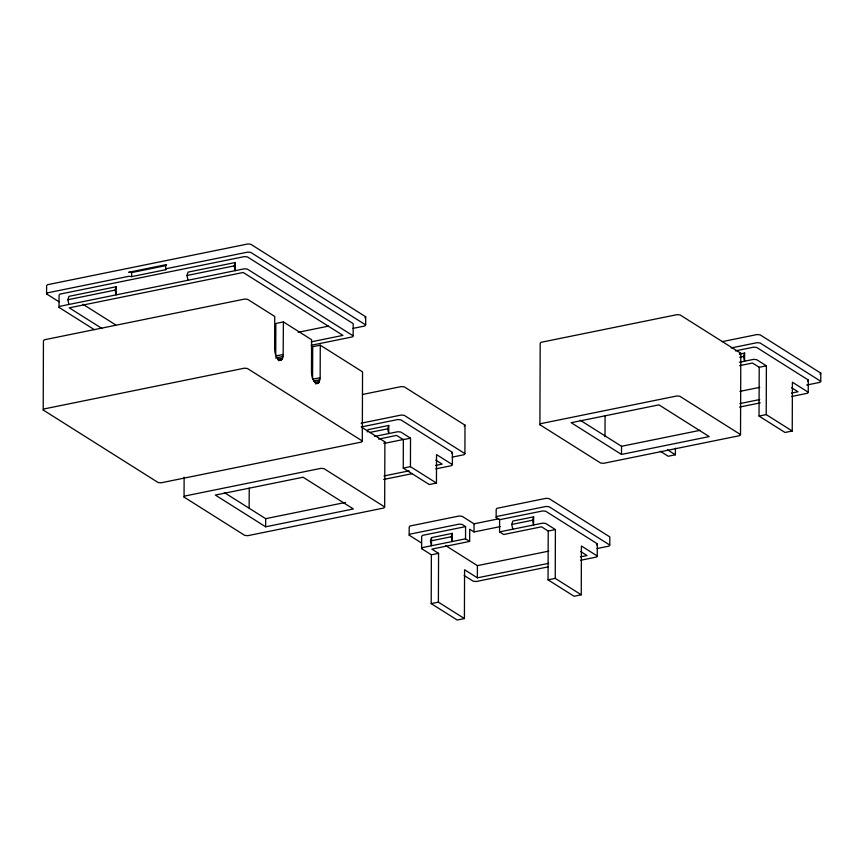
<?xml version="1.0" encoding="UTF-8"?>
<svg xmlns="http://www.w3.org/2000/svg" width="864" height="864" viewBox="0 0 864 864"><rect width="100%" height="100%" fill="white"/><g stroke="black" fill="none" stroke-linecap="round" stroke-linejoin="round"><path stroke-width="1.3" d="M320.263 345.179L320.155 377.708L312.584 379.242L312.703 346.712L320.263 345.179L362.545 371.855L362.297 440.986L361.498 442.055L161.082 482.803L158.112 482.512L43.2 410.011L43.438 340.88L44.248 339.811L244.663 299.052L247.633 299.354L274.73 316.451L274.622 348.98C274.871 353.074 275.8 358.56 280.055 360.288L282.01 359.402L283.144 356.465L283.403 321.926L275.843 323.46L275.735 355.99L283.295 354.456M59.098 301.828L46.58 293.933L46.613 285.8L47.412 284.731L247.828 243.972L250.798 244.274L365.71 316.775L365.677 324.907L364.878 325.976L353.009 328.385M94.295 329.638L59.033 307.39L59.076 295.196L59.886 294.127L244.415 256.597L247.385 256.9L353.192 323.644L353.149 335.848L352.339 336.917L311.126 345.298M116.208 286.729L116.186 294.862L115.106 290.11L116.208 286.729L68.947 296.341L67.846 299.732L68.915 304.474M46.58 293.933L47.39 292.864L128.682 276.329L131.663 276.631L131.674 272.57L165.704 265.648L166.514 264.578L128.704 272.268L131.674 272.57M131.663 276.631L165.694 269.708L165.704 265.648M435.769 468.871L451.57 465.653L452.38 464.584L452.423 452.38L400.82 419.828L397.84 419.526L361.271 426.967L384.89 441.871L384.664 506.941L383.854 508.01L247.73 535.691L244.75 535.388L184.054 497.092L184.118 477.176M235.321 262.505L235.289 270.637L234.22 265.885L235.321 262.505L188.06 272.117L186.959 275.508L188.028 280.249M249.145 507.881L249.221 488.149M265.648 526.802L215.341 495.072L303.07 477.23L353.365 508.961L265.648 526.802L265.669 518.67L224.316 492.577M388.757 425.444L388.724 433.577L387.655 428.825L388.757 425.444L367.956 429.667L367.222 431.924M452.38 464.584L436.547 454.604L436.45 483.062L429.268 484.531L403.25 468.115L403.348 439.646L396.63 435.402L378.583 439.074M421.535 543.002L409.169 535.194L409.201 527.062L410 525.992L459.162 516.002L462.132 516.305L474.066 523.822L498.928 518.767M436.45 483.062L410.432 466.646L410.53 438.188L400.777 432.032L397.796 431.73L374.425 436.482M548.716 563.328L477.371 577.832L464.573 569.765L464.411 618.559L438.394 602.154L438.566 553.349L431.374 554.807L421.621 548.651L421.664 536.458L422.474 535.388L465.577 526.619L465.534 538.823L469.649 541.415L469.692 529.222L474.034 531.954L500.213 526.63M464.411 618.559L457.218 620.028L431.201 603.612L431.374 554.807M431.514 542.257L431.503 545.746L430.434 540.994L431.536 537.613L452.326 533.38L452.304 541.512L451.235 536.76L452.326 533.38M431.525 539.935L431.536 537.613M452.207 457.132L464.108 454.712L464.908 453.643L465.016 425.174L404.309 386.878L401.328 386.575L362.524 394.47M474.034 531.954L474.066 523.822M477.371 577.832L477.414 565.639L445.543 545.53M580.64 560.272L596.441 557.053L597.251 555.984L597.294 543.791L545.692 511.229L542.722 510.937L499.608 519.696L496.141 517.514L496.174 509.382L496.973 508.313L546.134 498.312L549.104 498.614L609.811 536.911L609.79 545.044L608.98 546.113L597.089 548.532M597.251 555.984L581.418 546.005L581.256 594.799L555.239 578.383L555.401 529.589L548.219 531.047L541.501 526.813L503.69 534.503L499.565 531.9L499.608 519.696M533.628 516.845L533.596 524.977L532.526 520.225L533.628 516.845L512.827 521.078L511.736 524.459L512.806 529.211M539.903 424.721L540.194 343.386L540.994 342.317L677.128 314.636L680.098 314.939L740.804 353.236L740.524 434.57L739.714 435.64L603.59 463.32L600.61 463.018L539.903 424.721L540.713 423.652L676.847 395.971L679.817 396.263L740.524 434.57M581.256 594.799L574.063 596.257L548.046 579.852L548.219 531.047M605.005 436.709L605.081 415.498M621.497 454.432L571.201 422.701L658.93 404.86L709.225 436.59L621.497 454.432L621.529 446.299L580.176 420.206M660.29 451.256L668.207 456.246L675.389 454.788L675.421 448.2M744.617 353.074L744.584 361.206L743.515 356.454L744.617 353.074L739.411 354.132M791.629 396.49L807.43 393.282L808.24 392.213L792.407 382.223L792.234 431.028L785.052 432.486L759.035 416.07L759.208 367.276L752.49 363.031L739.595 365.656M792.234 431.028L766.217 414.612L766.39 365.818L756.637 359.662L753.656 359.359L739.39 362.264M808.24 392.213L808.283 380.009L756.68 347.458L753.7 347.155L735.415 350.881M806.749 385.031L819.968 382.342L820.768 381.272L820.8 373.14L760.093 334.843L757.123 334.541L722.196 341.636M315.436 383.897L318.859 382.655L320.155 377.708M59.033 307.39L59.843 306.32L244.372 268.79L247.342 269.093L353.149 335.848M43.2 410.011L44.01 408.942L244.415 368.183L247.396 368.485L362.297 440.986M165.694 269.708L166.504 268.639L247.795 252.104L250.776 252.407L365.677 324.907M184.054 497.092L184.853 496.022L320.987 468.342L323.957 468.634L384.664 506.941M364.9 317.844L365.71 316.775M384.08 442.94L384.89 441.871M464.206 426.244L465.016 425.174M451.613 453.449L452.423 452.38M409.169 535.194L409.979 534.136L459.13 524.135L462.11 524.437L465.577 526.619M421.621 548.651L422.431 547.592L465.534 538.823M496.141 517.514L496.951 516.445L546.102 506.444L549.083 506.747L609.79 545.044M740.005 354.305L740.804 353.236M596.484 544.86L597.294 543.791M807.473 381.078L808.283 380.009M819.99 374.209L820.8 373.14M67.846 299.732L115.106 290.11M186.959 275.508L234.22 265.885M298.166 332.305L328.471 326.138M311.299 341.82L342.922 335.394L243.194 272.473L69.25 307.843L102.114 328.579M275.573 358.009L283.144 356.465M277.657 359.176L282.701 358.16M278.219 360.169L282.01 359.402M278.586 360.644L281.102 360.126M313.697 381.002L319.993 379.717M314.518 382.439L319.561 381.413M316.343 383.173L318.859 382.655M361.13 423.198L401.231 415.044L404.212 415.346L464.908 453.643M731.214 347.933L757.091 342.673L760.061 342.976L820.768 381.272M369.457 432.529L387.655 428.825M739.616 357.242L743.515 356.454M384.134 443.416L403.952 439.387M403.348 439.646L410.53 438.188M759.208 367.276L766.39 365.818M739.93 391.381L759.748 387.353M403.25 468.115L410.432 466.646M384.026 475.956L409.126 470.848M435.553 465.469L442.152 464.13L435.758 460.091M739.886 403.585L759.704 399.557M791.413 393.098L798.012 391.759L791.618 387.72M383.681 479.455L412.139 473.666M739.541 407.084L760.244 402.883M759.035 416.07L766.217 414.612M265.669 518.67L345.546 502.427M621.529 446.299L700.088 430.326M430.434 540.994L451.235 536.76M511.736 524.459L532.526 520.225M499.565 531.9L542.678 523.13L545.648 523.433L555.401 529.589M469.649 541.415L431.838 549.115L438.566 553.349M477.414 565.639L548.759 551.124M580.424 556.88L587.034 555.53L580.63 551.502M547.96 566.914L476.194 581.515L473.224 581.213L464.173 575.51M431.201 603.612L438.394 602.154M548.046 579.852L555.239 578.383M317.963 383.389L316.915 383.54C312.66 381.812 311.72 376.326 311.483 372.233L311.591 339.703L283.403 321.926M667.472 449.798L675.389 454.788M82.89 304.225L115.765 324.961"/></g></svg>
